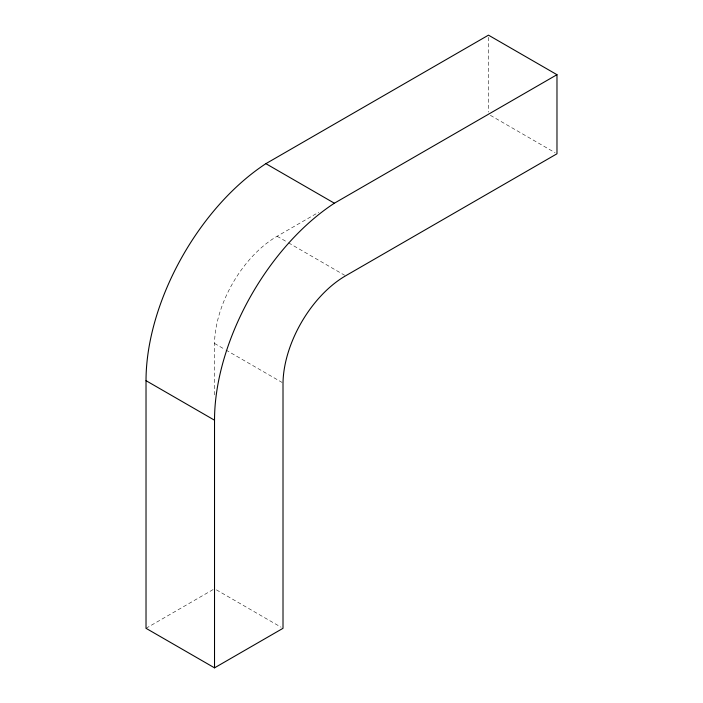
<?xml version="1.0" encoding="UTF-8"?>
<svg xmlns="http://www.w3.org/2000/svg" width="703" height="703" viewBox="0 0 703 703"><rect width="100%" height="100%" fill="white"/><g stroke="black" fill="none" stroke-linecap="round" stroke-linejoin="round"><path stroke-width="0.53" stroke-dasharray="3.52 2.64" d="M214.52 394.91L214.52 343.433A88.56 51.126 -60 0 1 277.123 236.261L318.828 212.192M146.022 628.306L213.563 589.316M490.386 115.336L555.071 152.683M277.123 236.261L287.589 242.307M288.538 242.851L344.663 275.26M214.52 343.433L224.978 349.479M225.935 350.024L282.061 382.432M216.419 589.861L281.103 627.208M488.48 37.321L488.48 112.067"/><path stroke-width="1.05" d="M265.883 163.667L488.48 35.15L556.978 74.694L556.978 153.781L345.621 275.804A88.56 51.126 -60 0 0 283.01 382.977L283.01 628.306L214.52 667.85L146.022 628.306L146.022 380.666A181.409 104.738 -60 0 1 265.883 163.667L334.373 203.211L556.978 74.694M146.022 380.666L214.52 420.209L214.52 667.85M214.52 420.209A181.409 104.738 -60 0 1 334.373 203.211"/></g></svg>
